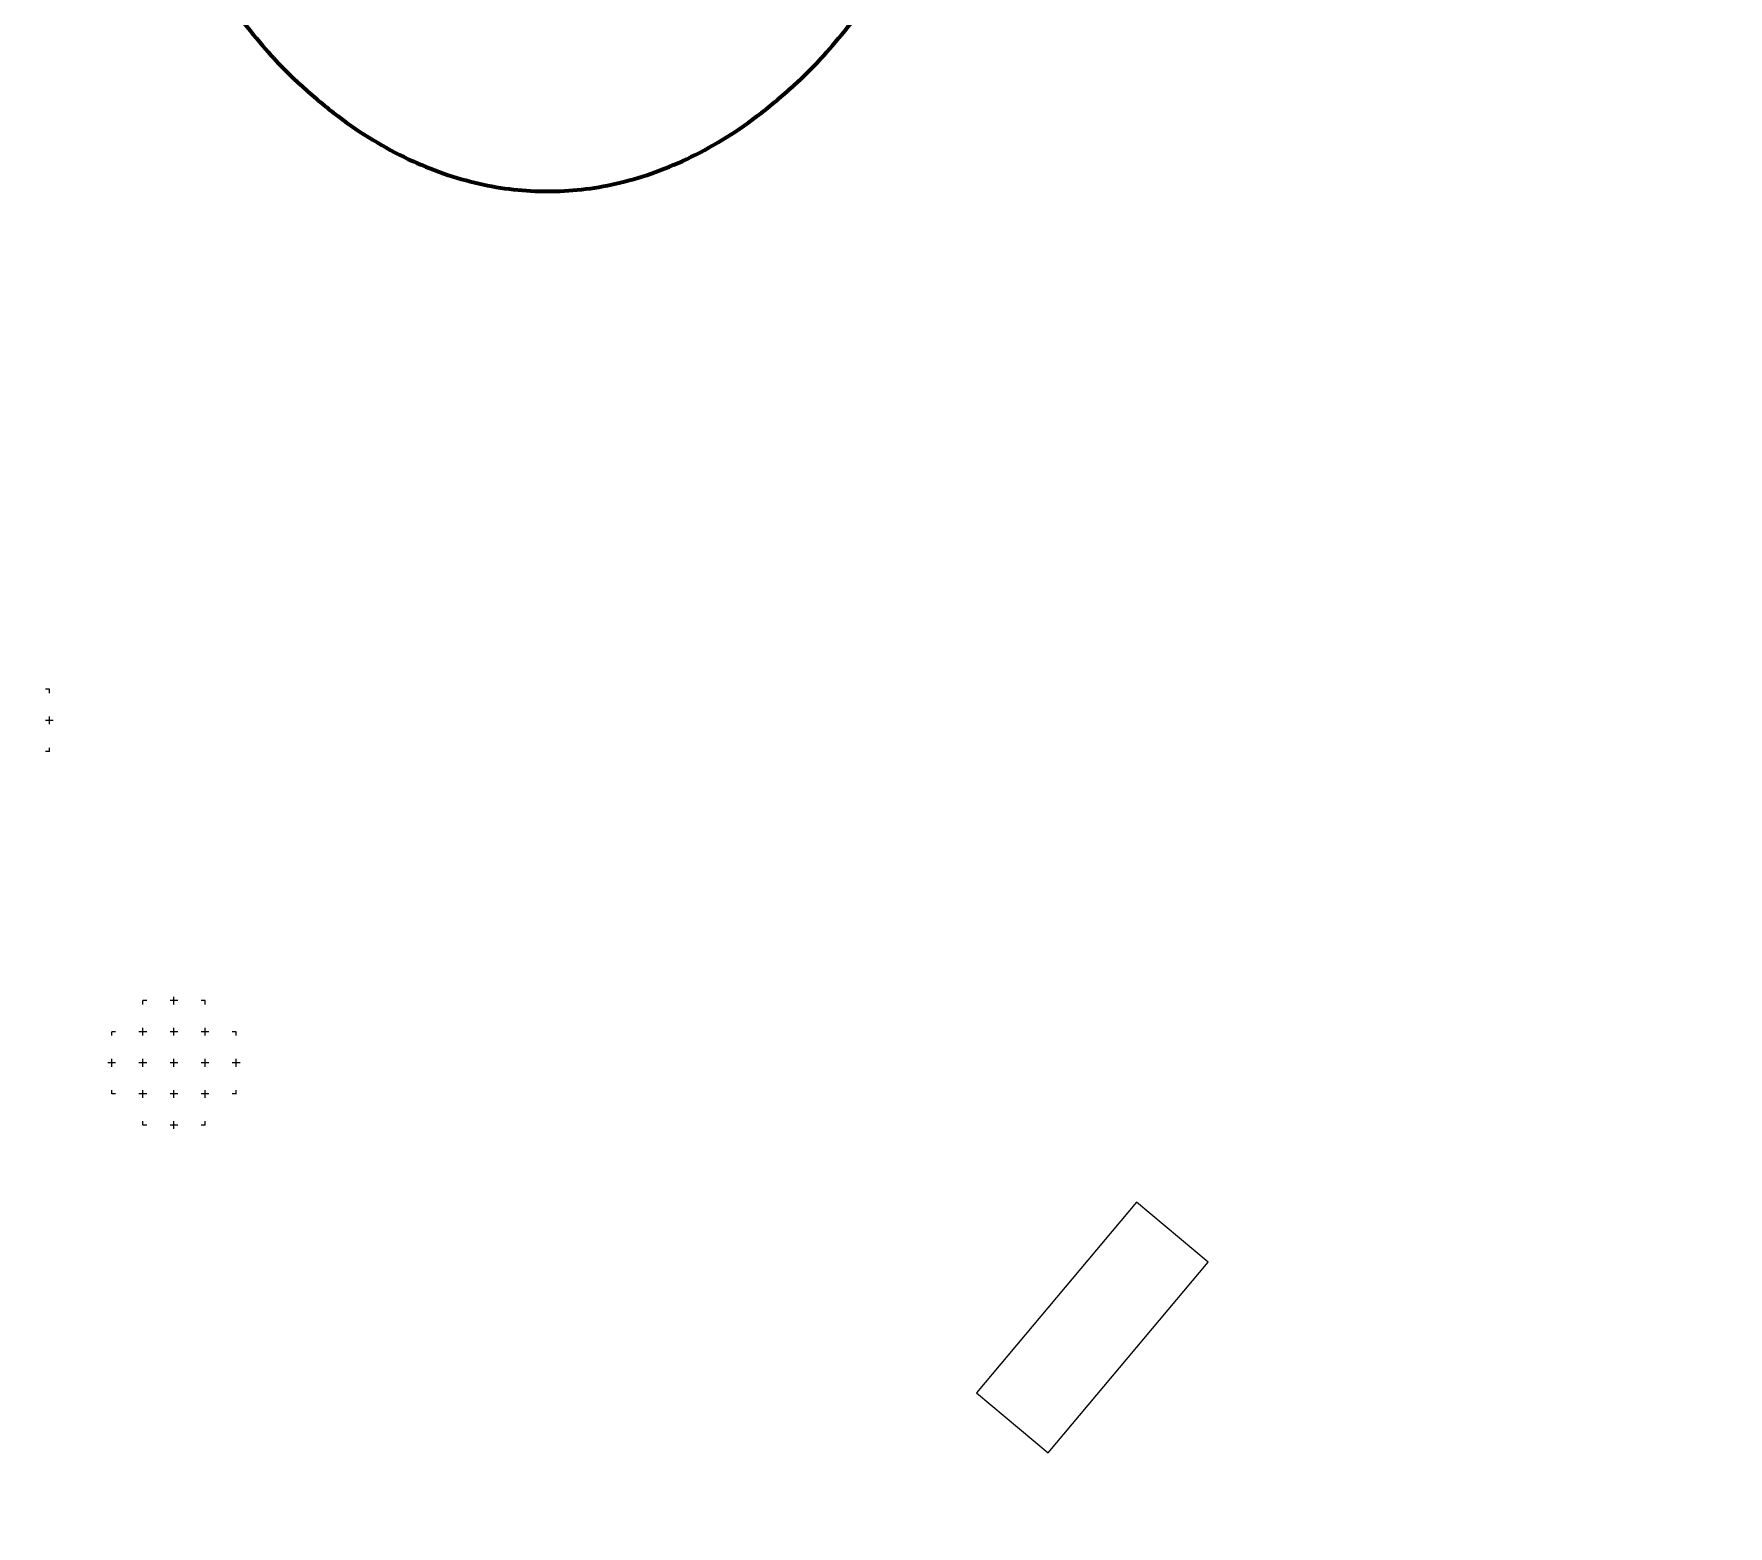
# Model space of a CAD drawing. Header units: millimetres. Extents: x -213 to 898, y -426 to 200.
# Drawn here: x 451.5 to 505.9, y -180.9 to -132.9 of the extents above; entities that cross this region are included whole.
import ezdxf

# ---------------------------------------------------------------- set-up
doc = ezdxf.new("R2010")
doc.units = ezdxf.units.MM
for name, color, linetype, true_color in [('Cut', 1, 'Continuous', 0xff0000), ('Etch', 5, 'Continuous', 0x0000ff), ('Line', 18, 'Continuous', 0x000000)]:
    doc.layers.add(name, color=color, linetype=linetype, true_color=true_color)
pattern_1 = [(0, (-400.125, -331), (0, 1), [0.25, -0.75]), (90, (-400, -331.125), (-1, 1e-16), [0.25, -0.75])]

msp = doc.modelspace()

# ---------------------------------------------------------------- hatches: boundary and pattern name
at = {"layer": 'Etch', "extrusion": (0, 0, -1)}
h = msp.add_hatch(dxfattribs=at)
h.set_pattern_fill('Plus', color=256, style=0, pattern_type=2)
h.set_pattern_definition(pattern_1)
h.paths.add_polyline_path([(-450, -158), (-449.933, -158.021), (-449.865, -158.042), (-449.796, -158.06), (-449.726, -158.078), (-449.655, -158.094), (-449.584, -158.108), (-449.511, -158.121), (-449.437, -158.132), (-449.363, -158.141), (-449.288, -158.149), (-449.212, -158.155), (-449.136, -158.159), (-449.059, -158.162), (-448.982, -158.162), (-448.904, -158.161), (-448.826, -158.157), (-448.747, -158.152), (-448.668, -158.145), (-448.589, -158.136), (-448.51, -158.124), (-448.431, -158.111), (-448.353, -158.095), (-448.274, -158.078), (-448.195, -158.058), (-448.117, -158.037), (-448.039, -158.013), (-447.962, -157.987), (-447.885, -157.959), (-447.809, -157.93), (-447.734, -157.898), (-447.659, -157.864), (-447.586, -157.828), (-447.513, -157.791), (-447.441, -157.751), (-447.371, -157.71), (-447.301, -157.667), (-447.233, -157.623), (-447.166, -157.576), (-447.1, -157.528), (-447.036, -157.479), (-446.973, -157.428), (-446.912, -157.375), (-446.853, -157.321), (-446.794, -157.266), (-446.738, -157.21), (-446.683, -157.152), (-446.63, -157.094), (-446.579, -157.034), (-446.529, -156.974), (-446.481, -156.912), (-446.435, -156.85), (-446.391, -156.787), (-446.349, -156.723), (-446.308, -156.659), (-446.269, -156.594), (-446.232, -156.529), (-446.197, -156.464), (-446.163, -156.398), (-446.132, -156.332), (-446.102, -156.266), (-446.074, -156.199), (-446.048, -156.133), (-446.023, -156.066), (-446, -156), (-445.979, -155.933), (-445.958, -155.865), (-445.94, -155.796), (-445.922, -155.726), (-445.906, -155.655), (-445.892, -155.584), (-445.879, -155.511), (-445.868, -155.437), (-445.859, -155.363), (-445.851, -155.288), (-445.845, -155.212), (-445.841, -155.136), (-445.838, -155.059), (-445.838, -154.982), (-445.839, -154.904), (-445.843, -154.826), (-445.848, -154.747), (-445.855, -154.668), (-445.864, -154.589), (-445.876, -154.51), (-445.889, -154.431), (-445.905, -154.353), (-445.922, -154.274), (-445.942, -154.195), (-445.963, -154.117), (-445.987, -154.039), (-446.013, -153.962), (-446.041, -153.885), (-446.07, -153.809), (-446.102, -153.734), (-446.136, -153.659), (-446.172, -153.586), (-446.209, -153.513), (-446.249, -153.441), (-446.29, -153.371), (-446.333, -153.301), (-446.377, -153.233), (-446.424, -153.166), (-446.472, -153.1), (-446.521, -153.036), (-446.572, -152.973), (-446.625, -152.912), (-446.679, -152.853), (-446.734, -152.794), (-446.79, -152.738), (-446.848, -152.683), (-446.906, -152.63), (-446.966, -152.579), (-447.026, -152.529), (-447.088, -152.481), (-447.15, -152.435), (-447.213, -152.391), (-447.277, -152.349), (-447.341, -152.308), (-447.406, -152.269), (-447.471, -152.232), (-447.536, -152.197), (-447.602, -152.163), (-447.668, -152.132), (-447.734, -152.102), (-447.801, -152.074), (-447.867, -152.048), (-447.934, -152.023), (-448, -152), (-448.067, -151.979), (-448.135, -151.958), (-448.204, -151.94), (-448.274, -151.922), (-448.345, -151.906), (-448.416, -151.892), (-448.489, -151.879), (-448.563, -151.868), (-448.637, -151.859), (-448.712, -151.851), (-448.788, -151.845), (-448.864, -151.841), (-448.941, -151.838), (-449.018, -151.838), (-449.096, -151.839), (-449.174, -151.843), (-449.253, -151.848), (-449.332, -151.855), (-449.411, -151.864), (-449.49, -151.876), (-449.569, -151.889), (-449.647, -151.905), (-449.726, -151.922), (-449.805, -151.942), (-449.883, -151.963), (-449.961, -151.987), (-450.038, -152.013), (-450.115, -152.041), (-450.191, -152.07), (-450.266, -152.102), (-450.341, -152.136), (-450.414, -152.172), (-450.487, -152.209), (-450.559, -152.249), (-450.629, -152.29), (-450.699, -152.333), (-450.767, -152.377), (-450.834, -152.424), (-450.9, -152.472), (-450.964, -152.521), (-451.027, -152.572), (-451.088, -152.625), (-451.147, -152.679), (-451.206, -152.734), (-451.262, -152.79), (-451.317, -152.848), (-451.37, -152.906), (-451.421, -152.966), (-451.471, -153.026), (-451.519, -153.088), (-451.565, -153.15), (-451.609, -153.213), (-451.651, -153.277), (-451.692, -153.341), (-451.731, -153.406), (-451.768, -153.471), (-451.803, -153.536), (-451.837, -153.602), (-451.868, -153.668), (-451.898, -153.734), (-451.926, -153.801), (-451.952, -153.867), (-451.977, -153.934), (-452, -154), (-452.021, -154.067), (-452.042, -154.135), (-452.06, -154.204), (-452.078, -154.274), (-452.094, -154.345), (-452.108, -154.416), (-452.121, -154.489), (-452.132, -154.563), (-452.141, -154.637), (-452.149, -154.712), (-452.155, -154.788), (-452.159, -154.864), (-452.162, -154.941), (-452.162, -155.018), (-452.161, -155.096), (-452.157, -155.174), (-452.152, -155.253), (-452.145, -155.332), (-452.136, -155.411), (-452.124, -155.49), (-452.111, -155.569), (-452.095, -155.647), (-452.078, -155.726), (-452.058, -155.805), (-452.037, -155.883), (-452.013, -155.961), (-451.987, -156.038), (-451.959, -156.115), (-451.93, -156.191), (-451.898, -156.266), (-451.864, -156.341), (-451.828, -156.414), (-451.791, -156.487), (-451.751, -156.559), (-451.71, -156.629), (-451.667, -156.699), (-451.623, -156.767), (-451.576, -156.834), (-451.528, -156.9), (-451.479, -156.964), (-451.428, -157.027), (-451.375, -157.088), (-451.321, -157.147), (-451.266, -157.206), (-451.21, -157.262), (-451.152, -157.317), (-451.094, -157.37), (-451.034, -157.421), (-450.974, -157.471), (-450.912, -157.519), (-450.85, -157.565), (-450.787, -157.609), (-450.723, -157.651), (-450.659, -157.692), (-450.594, -157.731), (-450.529, -157.768), (-450.464, -157.803), (-450.398, -157.837), (-450.332, -157.868), (-450.266, -157.898), (-450.199, -157.926), (-450.133, -157.952), (-450.066, -157.977)], flags=0)
h = msp.add_hatch(dxfattribs=at)
h.set_pattern_fill('Plus', color=256, style=0, pattern_type=2)
h.set_pattern_definition(pattern_1)
h.paths.add_polyline_path([(-455, -168), (-454.956, -167.977), (-454.912, -167.953), (-454.868, -167.928), (-454.824, -167.902), (-454.781, -167.875), (-454.738, -167.846), (-454.695, -167.816), (-454.653, -167.785), (-454.611, -167.752), (-454.569, -167.719), (-454.529, -167.684), (-454.488, -167.648), (-454.449, -167.61), (-454.41, -167.572), (-454.371, -167.532), (-454.334, -167.491), (-454.297, -167.45), (-454.262, -167.407), (-454.227, -167.362), (-454.193, -167.317), (-454.16, -167.271), (-454.129, -167.224), (-454.098, -167.176), (-454.069, -167.127), (-454.04, -167.077), (-454.013, -167.026), (-453.988, -166.975), (-453.963, -166.922), (-453.94, -166.869), (-453.918, -166.816), (-453.898, -166.762), (-453.879, -166.707), (-453.861, -166.652), (-453.845, -166.596), (-453.83, -166.54), (-453.817, -166.484), (-453.805, -166.428), (-453.795, -166.371), (-453.786, -166.314), (-453.779, -166.257), (-453.773, -166.201), (-453.769, -166.144), (-453.766, -166.087), (-453.764, -166.03), (-453.764, -165.974), (-453.765, -165.918), (-453.768, -165.862), (-453.772, -165.806), (-453.778, -165.751), (-453.785, -165.697), (-453.793, -165.643), (-453.802, -165.589), (-453.813, -165.536), (-453.824, -165.483), (-453.837, -165.432), (-453.851, -165.381), (-453.867, -165.33), (-453.883, -165.281), (-453.9, -165.232), (-453.918, -165.184), (-453.937, -165.137), (-453.957, -165.09), (-453.978, -165.045), (-454, -165), (-454.023, -164.956), (-454.047, -164.912), (-454.072, -164.868), (-454.098, -164.824), (-454.125, -164.781), (-454.154, -164.738), (-454.184, -164.695), (-454.215, -164.653), (-454.248, -164.611), (-454.281, -164.569), (-454.316, -164.529), (-454.352, -164.488), (-454.39, -164.449), (-454.428, -164.41), (-454.468, -164.371), (-454.509, -164.334), (-454.55, -164.297), (-454.593, -164.262), (-454.638, -164.227), (-454.683, -164.193), (-454.729, -164.16), (-454.776, -164.129), (-454.824, -164.098), (-454.873, -164.069), (-454.923, -164.04), (-454.974, -164.013), (-455.025, -163.988), (-455.078, -163.963), (-455.131, -163.94), (-455.184, -163.918), (-455.238, -163.898), (-455.293, -163.879), (-455.348, -163.861), (-455.404, -163.845), (-455.46, -163.83), (-455.516, -163.817), (-455.572, -163.805), (-455.629, -163.795), (-455.686, -163.786), (-455.743, -163.779), (-455.799, -163.773), (-455.856, -163.769), (-455.913, -163.766), (-455.97, -163.764), (-456.026, -163.764), (-456.082, -163.765), (-456.138, -163.768), (-456.194, -163.772), (-456.249, -163.778), (-456.303, -163.785), (-456.357, -163.793), (-456.411, -163.802), (-456.464, -163.813), (-456.517, -163.824), (-456.568, -163.837), (-456.619, -163.851), (-456.67, -163.867), (-456.719, -163.883), (-456.768, -163.9), (-456.816, -163.918), (-456.863, -163.937), (-456.91, -163.957), (-456.955, -163.978), (-457, -164), (-457.044, -164.023), (-457.088, -164.047), (-457.132, -164.072), (-457.176, -164.098), (-457.219, -164.125), (-457.262, -164.154), (-457.305, -164.184), (-457.347, -164.215), (-457.389, -164.248), (-457.431, -164.281), (-457.471, -164.316), (-457.512, -164.352), (-457.551, -164.39), (-457.59, -164.428), (-457.629, -164.468), (-457.666, -164.509), (-457.703, -164.55), (-457.738, -164.593), (-457.773, -164.638), (-457.807, -164.683), (-457.84, -164.729), (-457.871, -164.776), (-457.902, -164.824), (-457.931, -164.873), (-457.96, -164.923), (-457.987, -164.974), (-458.012, -165.025), (-458.037, -165.078), (-458.06, -165.131), (-458.082, -165.184), (-458.102, -165.238), (-458.121, -165.293), (-458.139, -165.348), (-458.155, -165.404), (-458.17, -165.46), (-458.183, -165.516), (-458.195, -165.572), (-458.205, -165.629), (-458.214, -165.686), (-458.221, -165.743), (-458.227, -165.799), (-458.231, -165.856), (-458.234, -165.913), (-458.236, -165.97), (-458.236, -166.026), (-458.235, -166.082), (-458.232, -166.138), (-458.228, -166.194), (-458.222, -166.249), (-458.215, -166.303), (-458.207, -166.357), (-458.198, -166.411), (-458.187, -166.464), (-458.176, -166.517), (-458.163, -166.568), (-458.149, -166.619), (-458.133, -166.67), (-458.117, -166.719), (-458.1, -166.768), (-458.082, -166.816), (-458.063, -166.863), (-458.043, -166.91), (-458.022, -166.955), (-458, -167), (-457.977, -167.044), (-457.953, -167.088), (-457.928, -167.132), (-457.902, -167.176), (-457.875, -167.219), (-457.846, -167.262), (-457.816, -167.305), (-457.785, -167.347), (-457.752, -167.389), (-457.719, -167.431), (-457.684, -167.471), (-457.648, -167.512), (-457.61, -167.551), (-457.572, -167.59), (-457.532, -167.629), (-457.491, -167.666), (-457.45, -167.703), (-457.407, -167.738), (-457.362, -167.773), (-457.317, -167.807), (-457.271, -167.84), (-457.224, -167.871), (-457.176, -167.902), (-457.127, -167.931), (-457.077, -167.96), (-457.026, -167.987), (-456.975, -168.012), (-456.922, -168.037), (-456.869, -168.06), (-456.816, -168.082), (-456.762, -168.102), (-456.707, -168.121), (-456.652, -168.139), (-456.596, -168.155), (-456.54, -168.17), (-456.484, -168.183), (-456.428, -168.195), (-456.371, -168.205), (-456.314, -168.214), (-456.257, -168.221), (-456.201, -168.227), (-456.144, -168.231), (-456.087, -168.234), (-456.03, -168.236), (-455.974, -168.236), (-455.918, -168.235), (-455.862, -168.232), (-455.806, -168.228), (-455.751, -168.222), (-455.697, -168.215), (-455.643, -168.207), (-455.589, -168.198), (-455.536, -168.187), (-455.483, -168.176), (-455.432, -168.163), (-455.381, -168.149), (-455.33, -168.133), (-455.281, -168.117), (-455.232, -168.1), (-455.184, -168.082), (-455.137, -168.063), (-455.09, -168.043), (-455.045, -168.022)], flags=0)

# ---------------------------------------------------------------- linework, layer by layer
at = {"layer": 'Cut', "color": 1, "true_color": 0xff0000}
msp.add_lwpolyline([(484.078, -178.528), (489.22, -172.4), (486.922, -170.472), (481.78, -176.6)], close=True, dxfattribs=at)
at = {"layer": 'Cut'}
msp.add_arc((498.152, -148), 100, 140.44249, 34.53518, dxfattribs=at)
at = {"layer": 'Line', "lineweight": 200}
msp.add_rational_spline([(468, -86), (484, -86), (484, -112), (484, -138), (468, -138), (452, -138), (452, -112), (452, -86), (468, -86)], [1, 0.707106781187, 1, 0.707106781187, 1, 0.707106781187, 1, 0.707106781187, 1], degree=2, knots=[0, 0, 0, 1.570796, 1.570796, 3.141593, 3.141593, 4.712389, 4.712389, 6.283185, 6.283185, 6.283185], dxfattribs=at)

doc.saveas('drawing.dxf')
